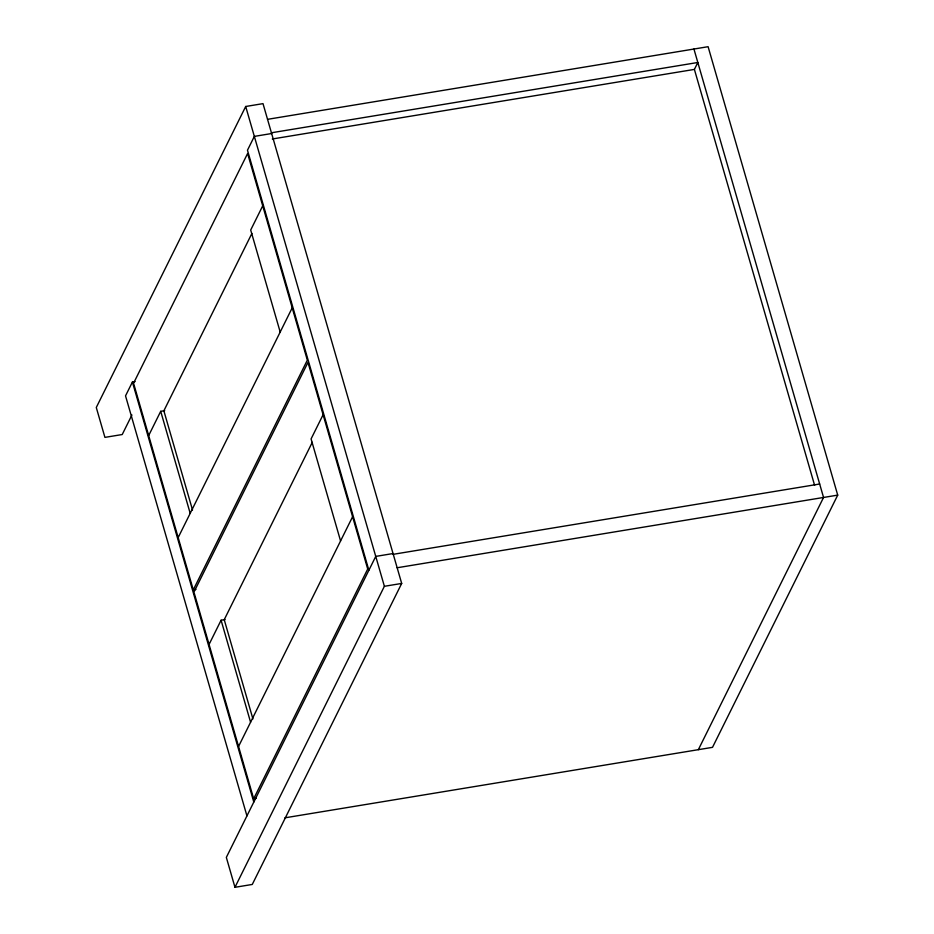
<?xml version="1.0" encoding="UTF-8"?>
<svg xmlns="http://www.w3.org/2000/svg" width="934" height="934" viewBox="0 0 934 934"><rect width="100%" height="100%" fill="white"/><g stroke="black" fill="none" stroke-linecap="round" stroke-linejoin="round"><path stroke-width="1.4" d="M393.051 553.547L375.748 556.407L226.332 857.4L234.971 887.3L252.273 884.451L401.69 583.446L263.003 103.639L245.7 106.488L96.284 407.493L104.923 437.381L122.226 434.532L131.928 414.988M135.068 381.586L132.406 382.029L125.53 395.864L246.938 815.884M148.681 435.548L160.706 411.322L164.699 410.668M262.723 205.819L250.697 230.033L280.188 332.049M251.911 233.43L163.859 410.808L192.532 510.034M178.172 537.564L292.214 307.835M193.291 589.879L307.333 360.15L247.603 153.503L133.562 383.232L193.291 589.879L195.953 589.436M209.064 644.437L221.089 620.223L225.082 619.557M323.106 414.708L311.08 438.922L340.571 540.938M312.283 442.319L224.23 619.697L252.916 718.923M238.555 746.453L352.597 516.724M253.674 798.768L367.716 569.039L307.987 362.392L193.945 592.121L253.674 798.768L256.336 798.325M234.971 887.3L384.388 586.295L245.7 106.488M694.592 69.023L697.826 62.485L271.432 132.78M698.352 749.675L823.554 497.46L693.939 49.035M267.544 119.33L708.1 46.7L837.716 495.125L712.514 747.34L284.882 817.834M271.642 133.527L254.34 136.387L247.475 150.222L368.872 570.242M272.308 138.991L694.394 69.408L814.611 485.318M393.272 554.306L819.667 484.01M397.16 567.755L837.716 495.125M384.388 586.295L401.69 583.446M160.706 411.322L190.197 513.338M221.089 620.223L250.581 722.239M132.406 382.029L253.803 802.049"/></g></svg>
